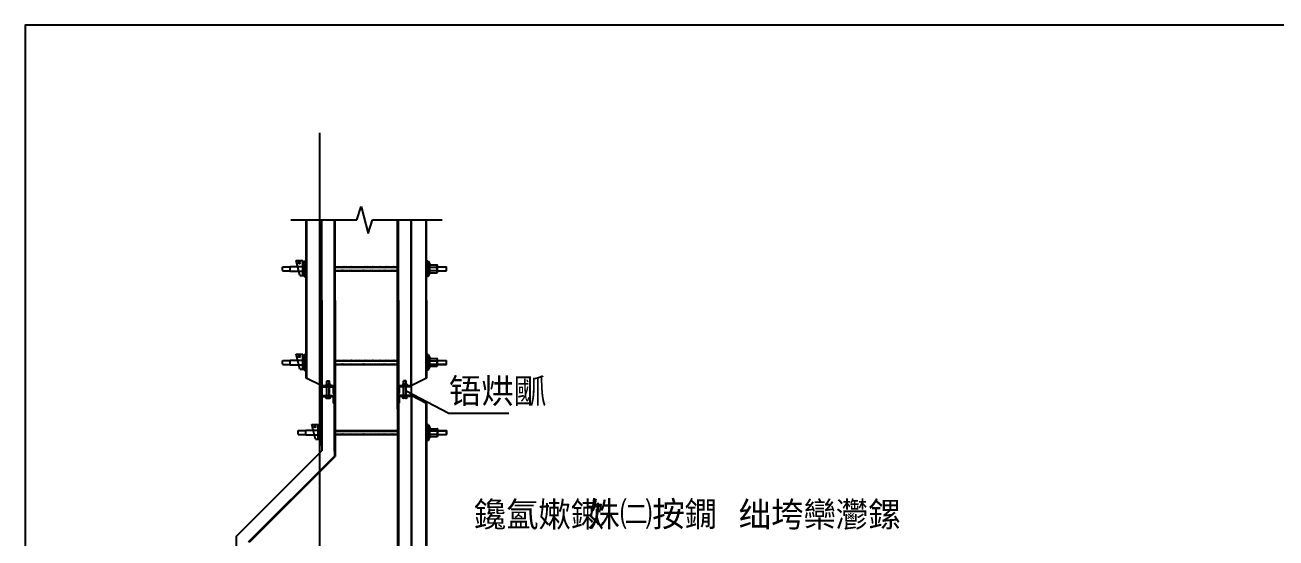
# Model space of a CAD drawing. Header units: metres. Extents: x 0 to 201, y 0 to 136.
# Drawn here: x 0 to 120.4, y 87.2 to 136.5 of the extents above; entities that cross this region are included whole.
import ezdxf

# ---------------------------------------------------------------- set-up
doc = ezdxf.new("R2010")
doc.units = ezdxf.units.M
doc.layers.add(' ', color=7, linetype='Continuous')

msp = doc.modelspace()

# ---------------------------------------------------------------- linework, layer by layer
at = {"layer": ' '}
for p, q in [((31.94, 117.75), (32.35, 119.04)), ((32.35, 119.04), (33.05, 116.46)), ((25.58, 117.75), (31.94, 117.75)), ((33.05, 116.46), (33.46, 117.75)), ((33.46, 117.75), (40.16, 117.75))]:
    msp.add_line(p, q, dxfattribs=at)
for p, q in [((28.37, 28.43), (28.37, 126.14)), ((27.08, 102.55), (27.08, 117.75)), ((27.14, 102.55), (27.14, 117.75)), ((28.52, 96.03), (28.52, 117.75)), ((28.58, 96.03), (28.58, 117.75)), ((29.78, 95.53), (29.78, 117.75)), ((29.87, 101.8), (29.87, 117.75)), ((35.87, 101.8), (35.87, 117.75)), ((35.87, 117.75), (35.87, 81.52)), ((35.96, 99.55), (35.96, 117.75)), ((37.16, 101.8), (37.16, 117.75)), ((37.2, 101.83), (37.2, 117.75)), ((38.61, 102.53), (38.61, 117.75)), ((38.66, 102.55), (38.66, 117.75)), ((24.78, 113.22), (24.81, 113.25)), ((24.78, 112.89), (24.78, 113.22)), ((24.81, 113.25), (25.53, 113.25)), ((25.53, 112.83), (25.53, 113.28)), ((25.53, 113.28), (26.25, 113.28)), ((26.11, 113.84), (26.73, 113.84)), ((26.45, 112.41), (26.11, 113.84)), ((26.25, 113.28), (26.73, 113.28)), ((26.73, 112.41), (26.73, 113.84)), ((26.88, 113.8), (26.73, 113.5)), ((26.88, 112.3), (26.88, 113.8)), ((26.88, 113.8), (27.03, 113.8)), ((29.78, 113.28), (29.87, 113.28)), ((29.87, 113.25), (35.87, 113.25)), ((29.94, 113.2), (29.89, 113.25)), ((30.14, 113.2), (30.1, 113.25)), ((30.21, 113.2), (30.16, 113.25)), ((30.27, 113.2), (30.23, 113.25)), ((30.34, 113.2), (30.3, 113.25)), ((30.54, 113.2), (30.5, 113.25)), ((30.61, 113.2), (30.57, 113.25)), ((30.68, 113.2), (30.63, 113.25)), ((30.75, 113.2), (30.7, 113.25)), ((30.95, 113.2), (30.9, 113.25)), ((31.02, 113.2), (30.97, 113.25)), ((31.08, 113.2), (31.04, 113.25)), ((31.15, 113.2), (31.11, 113.25)), ((31.35, 113.2), (31.31, 113.25)), ((31.42, 113.2), (31.37, 113.25)), ((32.3, 113.2), (32.25, 113.25)), ((32.36, 113.2), (32.32, 113.25)), ((32.56, 113.2), (32.52, 113.25)), ((32.63, 113.2), (32.59, 113.25)), ((32.7, 113.2), (32.65, 113.25)), ((32.77, 113.2), (32.72, 113.25)), ((32.97, 113.2), (32.92, 113.25)), ((33.04, 113.2), (32.99, 113.25)), ((33.1, 113.2), (33.06, 113.25)), ((33.17, 113.2), (33.13, 113.25)), ((33.37, 113.2), (33.33, 113.25)), ((33.44, 113.2), (33.4, 113.25)), ((33.51, 113.2), (33.46, 113.25)), ((33.58, 113.2), (33.53, 113.25)), ((34.18, 113.2), (34.14, 113.25)), ((34.25, 113.2), (34.2, 113.25)), ((34.32, 113.2), (34.27, 113.25)), ((34.38, 113.2), (34.34, 113.25)), ((34.59, 113.2), (34.54, 113.25)), ((34.65, 113.2), (34.61, 113.25)), ((34.72, 113.2), (34.68, 113.25)), ((34.79, 113.2), (34.74, 113.25)), ((34.99, 113.2), (34.94, 113.25)), ((35.06, 113.2), (35.01, 113.25)), ((35.12, 113.2), (35.08, 113.25)), ((35.19, 113.2), (35.15, 113.25)), ((35.39, 113.2), (35.35, 113.25)), ((35.46, 113.2), (35.42, 113.25)), ((35.53, 113.2), (35.48, 113.25)), ((35.6, 113.2), (35.55, 113.25)), ((35.8, 113.2), (35.75, 113.25)), ((35.87, 113.2), (35.82, 113.25)), ((35.87, 113.28), (35.96, 113.28)), ((38.82, 113.8), (38.67, 113.8)), ((38.82, 113.8), (38.97, 113.5)), ((38.82, 112.3), (38.82, 113.8)), ((38.97, 112.6), (38.97, 113.5)), ((38.97, 113.43), (39.69, 113.43)), ((38.97, 113.22), (39.69, 113.22)), ((39.72, 113.4), (39.69, 113.43)), ((39.69, 112.68), (39.69, 113.43)), ((39.72, 112.71), (39.72, 113.4)), ((39.72, 113.25), (40.56, 113.25)), ((39.72, 113.23), (40.56, 113.23)), ((40.59, 113.22), (40.56, 113.25)), ((40.56, 112.86), (40.56, 113.25)), ((40.59, 112.89), (40.59, 113.22)), ((24.78, 112.89), (24.81, 112.86)), ((24.81, 112.86), (25.53, 112.86)), ((25.53, 112.83), (26.35, 112.83)), ((26.35, 112.83), (26.73, 112.83)), ((26.45, 112.41), (26.73, 112.41)), ((26.88, 112.3), (26.73, 112.6)), ((26.88, 112.3), (27.03, 112.3)), ((29.78, 112.83), (29.87, 112.83)), ((29.87, 113.2), (35.87, 113.2)), ((29.87, 112.9), (35.87, 112.9)), ((29.87, 112.86), (35.87, 112.86)), ((30.08, 112.86), (30.04, 112.9)), ((30.15, 112.86), (30.1, 112.9)), ((30.28, 112.86), (30.24, 112.9)), ((30.49, 112.86), (30.44, 112.9)), ((30.55, 112.86), (30.51, 112.9)), ((30.62, 112.86), (30.57, 112.9)), ((30.69, 112.86), (30.64, 112.9)), ((30.89, 112.86), (30.84, 112.9)), ((30.96, 112.86), (30.91, 112.9)), ((31.02, 112.86), (30.98, 112.9)), ((31.09, 112.86), (31.05, 112.9)), ((31.29, 112.86), (31.25, 112.9)), ((31.36, 112.86), (31.32, 112.9)), ((31.43, 112.86), (31.38, 112.9)), ((32.3, 112.86), (32.26, 112.9)), ((32.51, 112.86), (32.46, 112.9)), ((32.57, 112.86), (32.53, 112.9)), ((32.64, 112.86), (32.6, 112.9)), ((32.71, 112.86), (32.66, 112.9)), ((32.91, 112.86), (32.86, 112.9)), ((32.98, 112.86), (32.93, 112.9)), ((33.04, 112.86), (33, 112.9)), ((33.11, 112.86), (33.07, 112.9)), ((33.31, 112.86), (33.27, 112.9)), ((33.38, 112.86), (33.34, 112.9)), ((33.45, 112.86), (33.4, 112.9)), ((33.52, 112.86), (33.47, 112.9)), ((33.72, 112.86), (33.67, 112.9)), ((34.12, 112.86), (34.08, 112.9)), ((34.19, 112.86), (34.14, 112.9)), ((34.26, 112.86), (34.21, 112.9)), ((34.32, 112.86), (34.28, 112.9)), ((34.53, 112.86), (34.48, 112.9)), ((34.59, 112.86), (34.55, 112.9)), ((34.66, 112.86), (34.62, 112.9)), ((34.73, 112.86), (34.68, 112.9)), ((34.93, 112.86), (34.89, 112.9)), ((35, 112.86), (34.95, 112.9)), ((35.07, 112.86), (35.02, 112.9)), ((35.13, 112.86), (35.09, 112.9)), ((35.33, 112.86), (35.29, 112.9)), ((35.4, 112.86), (35.36, 112.9)), ((35.47, 112.86), (35.42, 112.9)), ((35.54, 112.86), (35.49, 112.9)), ((35.74, 112.86), (35.69, 112.9)), ((35.81, 112.86), (35.76, 112.9)), ((35.87, 112.83), (35.96, 112.83)), ((38.82, 112.3), (38.67, 112.3)), ((38.82, 112.3), (38.97, 112.6)), ((38.97, 112.89), (39.69, 112.89)), ((38.97, 112.68), (39.69, 112.68)), ((39.72, 112.71), (39.69, 112.68)), ((39.72, 112.87), (40.56, 112.87)), ((39.72, 112.86), (40.56, 112.86)), ((40.56, 112.86), (40.59, 112.89)), ((28.58, 110.02), (28.58, 95.55)), ((29.78, 110.02), (29.78, 95.05)), ((29.87, 110.02), (29.87, 95.02)), ((35.96, 110.02), (35.96, 77.11)), ((37.16, 110.02), (37.16, 81.52)), ((37.16, 110.02), (37.16, 81.52)), ((38.66, 110.02), (38.66, 102.55)), ((26.11, 104.84), (26.73, 104.84)), ((26.45, 103.41), (26.11, 104.84)), ((26.73, 103.41), (26.73, 104.84)), ((26.88, 104.8), (26.73, 104.5)), ((26.88, 104.8), (27.03, 104.8)), ((26.88, 103.3), (26.88, 104.8)), ((38.82, 104.8), (38.67, 104.8)), ((38.82, 104.8), (38.97, 104.5)), ((38.82, 103.3), (38.82, 104.8)), ((24.78, 104.22), (24.81, 104.25)), ((24.78, 103.89), (24.78, 104.22)), ((24.78, 103.89), (24.81, 103.86)), ((24.81, 104.25), (25.53, 104.25)), ((24.81, 103.86), (25.53, 103.86)), ((25.53, 103.83), (25.53, 104.28)), ((25.53, 104.28), (26.25, 104.28)), ((25.53, 103.83), (26.35, 103.83)), ((26.25, 104.28), (26.73, 104.28)), ((26.35, 103.83), (26.73, 103.83)), ((26.88, 103.3), (26.73, 103.6)), ((29.78, 104.28), (29.87, 104.28)), ((29.78, 103.83), (29.87, 103.83)), ((29.87, 104.25), (35.87, 104.25)), ((29.87, 104.2), (35.87, 104.2)), ((29.87, 103.9), (35.87, 103.9)), ((29.87, 103.86), (35.87, 103.86)), ((29.94, 104.2), (29.89, 104.25)), ((30.08, 103.86), (30.04, 103.9)), ((30.14, 104.2), (30.1, 104.25)), ((30.15, 103.86), (30.1, 103.9)), ((30.21, 104.2), (30.16, 104.25)), ((30.27, 104.2), (30.23, 104.25)), ((30.28, 103.86), (30.24, 103.9)), ((30.34, 104.2), (30.3, 104.25)), ((30.49, 103.86), (30.44, 103.9)), ((30.54, 104.2), (30.5, 104.25)), ((30.55, 103.86), (30.51, 103.9)), ((30.61, 104.2), (30.57, 104.25)), ((30.62, 103.86), (30.57, 103.9)), ((30.68, 104.2), (30.63, 104.25)), ((30.69, 103.86), (30.64, 103.9)), ((30.75, 104.2), (30.7, 104.25)), ((30.89, 103.86), (30.84, 103.9)), ((30.95, 104.2), (30.9, 104.25)), ((30.96, 103.86), (30.91, 103.9)), ((31.02, 104.2), (30.97, 104.25)), ((31.02, 103.86), (30.98, 103.9)), ((31.08, 104.2), (31.04, 104.25)), ((31.09, 103.86), (31.05, 103.9)), ((31.15, 104.2), (31.11, 104.25)), ((31.29, 103.86), (31.25, 103.9)), ((31.35, 104.2), (31.31, 104.25)), ((31.36, 103.86), (31.32, 103.9)), ((31.42, 104.2), (31.37, 104.25)), ((31.43, 103.86), (31.38, 103.9)), ((31.49, 104.2), (31.44, 104.25)), ((31.5, 103.86), (31.45, 103.9)), ((31.55, 104.2), (31.51, 104.25)), ((31.7, 103.86), (31.65, 103.9)), ((31.76, 104.2), (31.71, 104.25)), ((31.76, 103.86), (31.72, 103.9)), ((31.82, 104.2), (31.78, 104.25)), ((31.83, 103.86), (31.79, 103.9)), ((31.89, 104.2), (31.85, 104.25)), ((31.9, 103.86), (31.85, 103.9)), ((31.96, 104.2), (31.91, 104.25)), ((32.1, 103.86), (32.06, 103.9)), ((32.16, 104.2), (32.12, 104.25)), ((32.17, 103.86), (32.12, 103.9)), ((32.23, 104.2), (32.18, 104.25)), ((32.24, 103.86), (32.19, 103.9)), ((32.3, 104.2), (32.25, 104.25)), ((32.3, 103.86), (32.26, 103.9)), ((32.36, 104.2), (32.32, 104.25)), ((32.51, 103.86), (32.46, 103.9)), ((32.56, 104.2), (32.52, 104.25)), ((32.57, 103.86), (32.53, 103.9)), ((32.63, 104.2), (32.59, 104.25)), ((32.64, 103.86), (32.6, 103.9)), ((32.7, 104.2), (32.65, 104.25)), ((32.71, 103.86), (32.66, 103.9)), ((32.77, 104.2), (32.72, 104.25)), ((32.91, 103.86), (32.86, 103.9)), ((32.97, 104.2), (32.92, 104.25)), ((32.98, 103.86), (32.93, 103.9)), ((33.04, 104.2), (32.99, 104.25)), ((33.04, 103.86), (33, 103.9)), ((33.1, 104.2), (33.06, 104.25)), ((33.11, 103.86), (33.07, 103.9)), ((33.17, 104.2), (33.13, 104.25)), ((33.31, 103.86), (33.27, 103.9)), ((33.37, 104.2), (33.33, 104.25)), ((33.38, 103.86), (33.34, 103.9)), ((33.44, 104.2), (33.4, 104.25)), ((33.45, 103.86), (33.4, 103.9)), ((33.51, 104.2), (33.46, 104.25)), ((33.52, 103.86), (33.47, 103.9)), ((33.58, 104.2), (33.53, 104.25)), ((33.72, 103.86), (33.67, 103.9)), ((33.78, 104.2), (33.73, 104.25)), ((33.79, 103.86), (33.74, 103.9)), ((33.84, 104.2), (33.8, 104.25)), ((33.85, 103.86), (33.81, 103.9)), ((33.91, 104.2), (33.87, 104.25)), ((33.92, 103.86), (33.88, 103.9)), ((33.98, 104.2), (33.93, 104.25)), ((34.12, 103.86), (34.08, 103.9)), ((34.18, 104.2), (34.14, 104.25)), ((34.19, 103.86), (34.14, 103.9)), ((34.25, 104.2), (34.2, 104.25)), ((34.26, 103.86), (34.21, 103.9)), ((34.32, 104.2), (34.27, 104.25)), ((34.32, 103.86), (34.28, 103.9)), ((34.38, 104.2), (34.34, 104.25)), ((34.53, 103.86), (34.48, 103.9)), ((34.59, 104.2), (34.54, 104.25)), ((34.59, 103.86), (34.55, 103.9)), ((34.65, 104.2), (34.61, 104.25)), ((34.66, 103.86), (34.62, 103.9)), ((34.72, 104.2), (34.68, 104.25)), ((34.73, 103.86), (34.68, 103.9)), ((34.79, 104.2), (34.74, 104.25)), ((34.93, 103.86), (34.89, 103.9)), ((34.99, 104.2), (34.94, 104.25)), ((35, 103.86), (34.95, 103.9)), ((35.06, 104.2), (35.01, 104.25)), ((35.07, 103.86), (35.02, 103.9)), ((35.12, 104.2), (35.08, 104.25)), ((35.13, 103.86), (35.09, 103.9)), ((35.19, 104.2), (35.15, 104.25)), ((35.33, 103.86), (35.29, 103.9)), ((35.39, 104.2), (35.35, 104.25)), ((35.4, 103.86), (35.36, 103.9)), ((35.46, 104.2), (35.42, 104.25)), ((35.47, 103.86), (35.42, 103.9)), ((35.53, 104.2), (35.48, 104.25)), ((35.54, 103.86), (35.49, 103.9)), ((35.6, 104.2), (35.55, 104.25)), ((35.74, 103.86), (35.69, 103.9)), ((35.8, 104.2), (35.75, 104.25)), ((35.81, 103.86), (35.76, 103.9)), ((35.87, 104.2), (35.82, 104.25)), ((35.87, 104.28), (35.96, 104.28)), ((35.87, 103.83), (35.96, 103.83)), ((38.82, 103.3), (38.97, 103.6)), ((38.97, 103.6), (38.97, 104.5)), ((38.97, 104.43), (39.69, 104.43)), ((38.97, 104.22), (39.69, 104.22)), ((38.97, 103.89), (39.69, 103.89)), ((38.97, 103.68), (39.69, 103.68)), ((39.72, 104.4), (39.69, 104.43)), ((39.69, 103.68), (39.69, 104.43)), ((39.72, 103.71), (39.69, 103.68)), ((39.72, 103.71), (39.72, 104.4)), ((39.72, 104.25), (40.56, 104.25)), ((39.72, 104.23), (40.56, 104.23)), ((39.72, 103.87), (40.56, 103.87)), ((39.72, 103.86), (40.56, 103.86)), ((40.56, 103.86), (40.56, 104.25)), ((40.59, 104.22), (40.56, 104.25)), ((40.56, 103.86), (40.59, 103.89)), ((40.59, 103.89), (40.59, 104.22)), ((26.45, 103.41), (26.73, 103.41)), ((26.88, 103.3), (27.03, 103.3)), ((28.58, 101.8), (27.08, 102.55)), ((38.66, 102.55), (37.16, 101.8)), ((38.82, 103.3), (38.67, 103.3)), ((28.58, 101.8), (29.87, 101.8)), ((29.87, 101.8), (28.58, 101.8)), ((28.65, 101.76), (28.65, 101.8)), ((28.7, 101.71), (29.64, 101.71)), ((28.98, 101.95), (28.98, 101.82)), ((29, 101.97), (29.07, 101.97)), ((29, 101.97), (29.36, 101.97)), ((29, 101.8), (29.07, 101.8)), ((29, 101.8), (29.36, 101.8)), ((29.04, 101.71), (29.04, 101.8)), ((29.06, 102.25), (29.07, 102.27)), ((29.06, 101.97), (29.06, 102.25)), ((29.06, 102.25), (29.3, 102.25)), ((29.06, 100.86), (29.06, 101.71)), ((29.07, 101.97), (29.07, 102.27)), ((29.07, 102.27), (29.28, 102.27)), ((29.07, 100.86), (29.07, 101.71)), ((29.09, 101.95), (29.09, 101.82)), ((29.27, 101.95), (29.27, 101.82)), ((29.28, 101.97), (29.28, 102.27)), ((29.28, 102.27), (29.3, 102.25)), ((29.28, 100.86), (29.28, 101.71)), ((29.3, 101.97), (29.3, 102.25)), ((29.3, 100.86), (29.3, 101.71)), ((29.31, 101.71), (29.31, 101.8)), ((29.37, 101.95), (29.37, 101.82)), ((29.69, 101.1), (29.69, 101.67)), ((29.78, 101.76), (29.87, 101.76)), ((29.87, 95.49), (29.87, 102.24)), ((29.87, 99.55), (29.87, 101.76)), ((37.16, 101.8), (35.87, 101.8)), ((35.96, 101.76), (35.87, 101.76)), ((35.87, 99.55), (35.87, 101.76)), ((36.05, 101.1), (36.05, 101.67)), ((37.04, 101.71), (36.09, 101.71)), ((36.36, 101.95), (36.36, 101.82)), ((36.74, 101.97), (36.38, 101.97)), ((36.74, 101.8), (36.38, 101.8)), ((36.42, 101.71), (36.42, 101.8)), ((36.45, 102.27), (36.44, 102.25)), ((36.44, 101.97), (36.44, 102.25)), ((36.68, 102.25), (36.44, 102.25)), ((36.44, 100.86), (36.44, 101.71)), ((36.45, 101.97), (36.45, 102.27)), ((36.66, 102.27), (36.45, 102.27)), ((36.45, 100.86), (36.45, 101.71)), ((36.47, 101.95), (36.47, 101.82)), ((36.65, 101.95), (36.65, 101.82)), ((36.66, 101.97), (36.66, 102.27)), ((36.68, 102.25), (36.66, 102.27)), ((36.74, 101.97), (36.66, 101.97)), ((36.74, 101.8), (36.66, 101.8)), ((36.66, 100.86), (36.66, 101.71)), ((36.68, 101.97), (36.68, 102.25)), ((36.68, 100.86), (36.68, 101.71)), ((40.73, 99.16), (36.68, 101.29)), ((36.69, 101.71), (36.69, 101.8)), ((36.75, 101.95), (36.75, 101.82)), ((37.08, 101.76), (37.08, 101.8)), ((28.58, 100.86), (29.78, 100.86)), ((28.58, 100.81), (28.58, 100.86)), ((28.62, 100.77), (29.64, 100.77)), ((28.98, 100.63), (28.98, 100.77)), ((29, 100.62), (29.07, 100.62)), ((29, 100.62), (29.36, 100.62)), ((29.04, 100.77), (29.04, 100.86)), ((29.09, 100.63), (29.09, 100.77)), ((29.27, 100.63), (29.27, 100.77)), ((29.31, 100.77), (29.31, 100.86)), ((29.37, 100.63), (29.37, 100.77)), ((29.69, 100.15), (29.69, 100.72)), ((29.73, 101.05), (29.78, 101.05)), ((29.73, 100.11), (29.78, 100.11)), ((36, 101.05), (35.96, 101.05)), ((37.16, 100.86), (35.96, 100.86)), ((36, 100.11), (35.96, 100.11)), ((36.05, 100.15), (36.05, 100.72)), ((37.11, 100.77), (36.09, 100.77)), ((36.36, 100.63), (36.36, 100.77)), ((36.74, 100.62), (36.38, 100.62)), ((36.42, 100.77), (36.42, 100.86)), ((36.47, 100.63), (36.47, 100.77)), ((36.65, 100.63), (36.65, 100.77)), ((36.74, 100.62), (36.66, 100.62)), ((36.69, 100.77), (36.69, 100.86)), ((36.75, 100.63), (36.75, 100.77)), ((38.66, 100.11), (37.16, 100.86)), ((37.16, 100.81), (37.16, 100.86)), ((37.22, 100.83), (37.22, 81.52)), ((38.6, 100.14), (38.6, 82.24)), ((38.66, 100.11), (38.66, 82.27)), ((40.73, 99.16), (46.57, 99.16)), ((27.61, 98.09), (28.23, 98.09)), ((27.95, 96.66), (27.61, 98.09)), ((28.23, 96.66), (28.23, 98.09)), ((28.38, 98.05), (28.23, 97.75)), ((28.38, 98.05), (28.53, 98.05)), ((28.38, 96.55), (28.38, 98.05)), ((38.83, 98.05), (38.68, 98.05)), ((38.83, 96.55), (38.83, 98.05)), ((38.83, 98.05), (38.98, 97.75)), ((38.98, 96.85), (38.98, 97.75)), ((38.98, 97.68), (39.7, 97.68)), ((39.7, 96.93), (39.7, 97.68)), ((39.73, 97.65), (39.7, 97.68)), ((39.73, 96.96), (39.73, 97.65)), ((26.28, 97.47), (26.31, 97.5)), ((26.28, 97.14), (26.28, 97.47)), ((26.28, 97.14), (26.31, 97.11)), ((26.31, 97.5), (27.03, 97.5)), ((26.31, 97.11), (27.03, 97.11)), ((27.03, 97.53), (27.75, 97.53)), ((27.03, 97.08), (27.03, 97.53)), ((27.03, 97.08), (27.85, 97.08)), ((27.75, 97.53), (28.23, 97.53)), ((27.85, 97.08), (28.23, 97.08)), ((27.95, 96.66), (28.23, 96.66)), ((28.38, 96.55), (28.23, 96.85)), ((28.38, 96.55), (28.53, 96.55)), ((29.78, 97.53), (29.87, 97.53)), ((29.78, 97.08), (29.87, 97.08)), ((29.87, 97.5), (35.87, 97.5)), ((29.87, 97.45), (35.87, 97.45)), ((29.87, 97.15), (35.87, 97.15)), ((29.87, 97.11), (35.87, 97.11)), ((29.94, 97.45), (29.89, 97.5)), ((30.08, 97.11), (30.04, 97.15)), ((30.14, 97.45), (30.1, 97.5)), ((30.15, 97.11), (30.1, 97.15)), ((30.21, 97.45), (30.16, 97.5)), ((30.27, 97.45), (30.23, 97.5)), ((30.28, 97.11), (30.24, 97.15)), ((30.34, 97.45), (30.3, 97.5)), ((30.49, 97.11), (30.44, 97.15)), ((30.54, 97.45), (30.5, 97.5)), ((30.55, 97.11), (30.51, 97.15)), ((30.61, 97.45), (30.57, 97.5)), ((30.62, 97.11), (30.57, 97.15)), ((30.68, 97.45), (30.63, 97.5)), ((30.69, 97.11), (30.64, 97.15)), ((30.75, 97.45), (30.7, 97.5)), ((30.89, 97.11), (30.84, 97.15)), ((30.95, 97.45), (30.9, 97.5)), ((30.96, 97.11), (30.91, 97.15)), ((31.02, 97.45), (30.97, 97.5)), ((31.02, 97.11), (30.98, 97.15)), ((31.08, 97.45), (31.04, 97.5)), ((31.09, 97.11), (31.05, 97.15)), ((31.15, 97.45), (31.11, 97.5)), ((31.29, 97.11), (31.25, 97.15)), ((31.35, 97.45), (31.31, 97.5)), ((31.36, 97.11), (31.32, 97.15)), ((31.42, 97.45), (31.37, 97.5)), ((31.43, 97.11), (31.38, 97.15)), ((31.49, 97.45), (31.44, 97.5)), ((31.5, 97.11), (31.45, 97.15)), ((31.55, 97.45), (31.51, 97.5)), ((31.7, 97.11), (31.65, 97.15)), ((31.76, 97.45), (31.71, 97.5)), ((31.76, 97.11), (31.72, 97.15)), ((31.82, 97.45), (31.78, 97.5)), ((31.83, 97.11), (31.79, 97.15)), ((31.89, 97.45), (31.85, 97.5)), ((31.9, 97.11), (31.85, 97.15)), ((31.96, 97.45), (31.91, 97.5)), ((32.1, 97.11), (32.06, 97.15)), ((32.16, 97.45), (32.12, 97.5)), ((32.17, 97.11), (32.12, 97.15)), ((32.23, 97.45), (32.18, 97.5)), ((32.24, 97.11), (32.19, 97.15)), ((32.3, 97.45), (32.25, 97.5)), ((32.3, 97.11), (32.26, 97.15)), ((32.36, 97.45), (32.32, 97.5)), ((32.51, 97.11), (32.46, 97.15)), ((32.56, 97.45), (32.52, 97.5)), ((32.57, 97.11), (32.53, 97.15)), ((32.63, 97.45), (32.59, 97.5)), ((32.64, 97.11), (32.6, 97.15)), ((32.7, 97.45), (32.65, 97.5)), ((32.71, 97.11), (32.66, 97.15)), ((32.77, 97.45), (32.72, 97.5)), ((32.91, 97.11), (32.86, 97.15)), ((32.97, 97.45), (32.92, 97.5)), ((32.98, 97.11), (32.93, 97.15)), ((33.04, 97.45), (32.99, 97.5)), ((33.04, 97.11), (33, 97.15)), ((33.1, 97.45), (33.06, 97.5)), ((33.11, 97.11), (33.07, 97.15)), ((33.17, 97.45), (33.13, 97.5)), ((33.31, 97.11), (33.27, 97.15)), ((33.37, 97.45), (33.33, 97.5)), ((33.38, 97.11), (33.34, 97.15)), ((33.44, 97.45), (33.4, 97.5)), ((33.45, 97.11), (33.4, 97.15)), ((33.51, 97.45), (33.46, 97.5)), ((33.52, 97.11), (33.47, 97.15)), ((33.58, 97.45), (33.53, 97.5)), ((33.72, 97.11), (33.67, 97.15)), ((33.78, 97.45), (33.73, 97.5)), ((33.79, 97.11), (33.74, 97.15)), ((33.84, 97.45), (33.8, 97.5)), ((33.85, 97.11), (33.81, 97.15)), ((33.91, 97.45), (33.87, 97.5)), ((33.92, 97.11), (33.88, 97.15)), ((33.98, 97.45), (33.93, 97.5)), ((34.12, 97.11), (34.08, 97.15)), ((34.18, 97.45), (34.14, 97.5)), ((34.19, 97.11), (34.14, 97.15)), ((34.25, 97.45), (34.2, 97.5)), ((34.26, 97.11), (34.21, 97.15)), ((34.32, 97.45), (34.27, 97.5)), ((34.32, 97.11), (34.28, 97.15)), ((34.38, 97.45), (34.34, 97.5)), ((34.53, 97.11), (34.48, 97.15)), ((34.59, 97.45), (34.54, 97.5)), ((34.59, 97.11), (34.55, 97.15)), ((34.65, 97.45), (34.61, 97.5)), ((34.66, 97.11), (34.62, 97.15)), ((34.72, 97.45), (34.68, 97.5)), ((34.73, 97.11), (34.68, 97.15)), ((34.79, 97.45), (34.74, 97.5)), ((34.93, 97.11), (34.89, 97.15)), ((34.99, 97.45), (34.94, 97.5)), ((35, 97.11), (34.95, 97.15)), ((35.06, 97.45), (35.01, 97.5)), ((35.07, 97.11), (35.02, 97.15)), ((35.12, 97.45), (35.08, 97.5)), ((35.13, 97.11), (35.09, 97.15)), ((35.19, 97.45), (35.15, 97.5)), ((35.33, 97.11), (35.29, 97.15)), ((35.39, 97.45), (35.35, 97.5)), ((35.4, 97.11), (35.36, 97.15)), ((35.46, 97.45), (35.42, 97.5)), ((35.47, 97.11), (35.42, 97.15)), ((35.53, 97.45), (35.48, 97.5)), ((35.54, 97.11), (35.49, 97.15)), ((35.6, 97.45), (35.55, 97.5)), ((35.74, 97.11), (35.69, 97.15)), ((35.8, 97.45), (35.75, 97.5)), ((35.81, 97.11), (35.76, 97.15)), ((35.87, 97.45), (35.82, 97.5)), ((35.87, 97.53), (35.96, 97.53)), ((35.87, 97.08), (35.96, 97.08)), ((38.83, 96.55), (38.68, 96.55)), ((38.83, 96.55), (38.98, 96.85)), ((38.98, 97.47), (39.7, 97.47)), ((38.98, 97.14), (39.7, 97.14)), ((38.98, 96.93), (39.7, 96.93)), ((39.73, 96.96), (39.7, 96.93)), ((39.73, 97.5), (40.57, 97.5)), ((39.73, 97.48), (40.57, 97.48)), ((39.73, 97.12), (40.57, 97.12)), ((39.73, 97.11), (40.57, 97.11)), ((40.57, 97.11), (40.57, 97.5)), ((40.6, 97.47), (40.57, 97.5)), ((40.57, 97.11), (40.6, 97.14)), ((40.6, 97.14), (40.6, 97.47)), ((20.33, 87.3), (28.58, 95.55)), ((21.53, 86.8), (29.78, 95.05)), ((21.62, 86.77), (29.87, 95.02)), ((20.33, 87.3), (20.33, 72.73))]:
    msp.add_line(p, q)
msp.add_lwpolyline([(0, 0), (193.05, 0), (193.05, 136.5), (0, 136.5), (0, 0)])
for centre in [(26.41, 113.63), (26.41, 104.63), (27.91, 97.88)]:
    msp.add_circle(centre, 0.08)
for centre, radius, start, end in [((28.7, 101.76), 0.04, 180, 270), ((29, 101.95), 0.02, 90, 180), ((29, 101.95), 0.02, 90, 180), ((29, 101.82), 0.02, 180, 270), ((29, 101.82), 0.02, 180, 270), ((29.07, 101.95), 0.02, 0, 90), ((29.07, 101.82), 0.02, -90, 0), ((29.1, 101.95), 0.02, 90, 180), ((29.1, 101.82), 0.02, 180, 270), ((29.25, 101.95), 0.02, 0, 90), ((29.25, 101.82), 0.02, -90, 0), ((29.28, 101.95), 0.02, 90, 180), ((29.28, 101.82), 0.02, 180, 270), ((29.36, 101.95), 0.02, 0, 90), ((29.36, 101.95), 0.02, 0, 90), ((29.36, 101.82), 0.02, -90, 0), ((29.36, 101.82), 0.02, -90, 0), ((29.64, 101.67), 0.04, 0, 90), ((36.09, 101.67), 0.04, 90, 180), ((36.38, 101.95), 0.02, 90, 180), ((36.38, 101.95), 0.02, 90, 180), ((36.38, 101.82), 0.02, 180, 270), ((36.38, 101.82), 0.02, 180, 270), ((36.45, 101.95), 0.02, 0, 90), ((36.45, 101.82), 0.02, -90, 0), ((36.48, 101.95), 0.02, 90, 180), ((36.48, 101.82), 0.02, 180, 270), ((36.63, 101.95), 0.02, 0, 90), ((36.63, 101.82), 0.02, -90, 0), ((36.66, 101.95), 0.02, 90, 180), ((36.66, 101.82), 0.02, 180, 270), ((36.74, 101.95), 0.02, 0, 90), ((36.74, 101.95), 0.02, 0, 90), ((36.74, 101.82), 0.02, -90, 0), ((36.74, 101.82), 0.02, -90, 0), ((37.04, 101.76), 0.04, -90, 0), ((28.62, 100.81), 0.04, 180, 270), ((29, 100.63), 0.02, 180, 270), ((29, 100.63), 0.02, 180, 270), ((29.07, 100.63), 0.02, -90, 0), ((29.1, 100.63), 0.02, 180, 270), ((29.25, 100.63), 0.02, -90, 0), ((29.28, 100.63), 0.02, 180, 270), ((29.36, 100.63), 0.02, -90, 0), ((29.36, 100.63), 0.02, -90, 0), ((29.64, 100.72), 0.04, 0, 90), ((29.73, 101.1), 0.04, 180, 270), ((29.73, 100.15), 0.04, 180, 270), ((36, 101.1), 0.04, -90, 0), ((36, 100.15), 0.04, -90, 0), ((36.09, 100.72), 0.04, 90, 180), ((36.38, 100.63), 0.02, 180, 270), ((36.38, 100.63), 0.02, 180, 270), ((36.45, 100.63), 0.02, -90, 0), ((36.48, 100.63), 0.02, 180, 270), ((36.63, 100.63), 0.02, -90, 0), ((36.66, 100.63), 0.02, 180, 270), ((36.74, 100.63), 0.02, -90, 0), ((36.74, 100.63), 0.02, -90, 0), ((37.11, 100.81), 0.04, -90, 0)]:
    msp.add_arc(centre, radius, start, end)

# ---------------------------------------------------------------- texts
for s, p in [('铻烘爴', (40.82, 100.11)), ('鑱氳嫰鏉', (43.19, 88.24)), ('姝㈡按鐗', (54.15, 88.27)), ('绌垮欒灪鏍', (68.7, 88.23))]:
    msp.add_text(s, height=2.4).set_placement(p)

doc.saveas('drawing.dxf')
